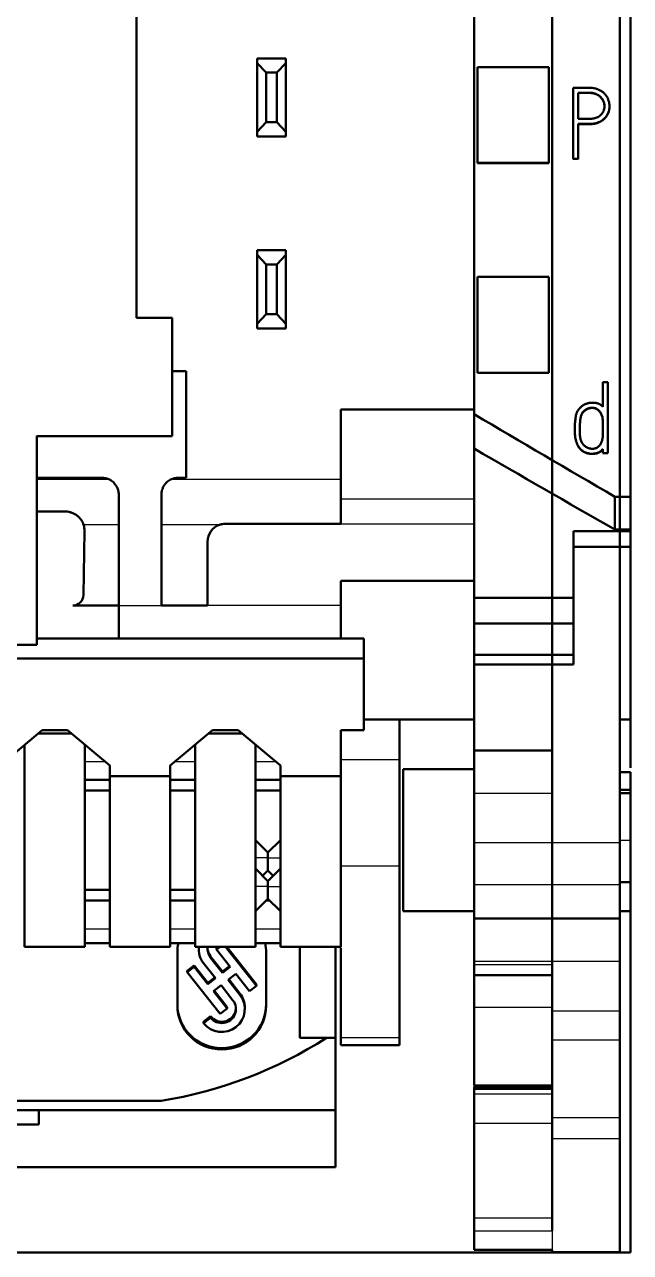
# Model space of a CAD drawing. Header units: millimetres. Extents: x 0 to 594, y 0 to 420.
# Drawn here: x 148.81 to 165.86, y 225.63 to 260.18 of the extents above; entities that cross this region are included whole.
import ezdxf

# ---------------------------------------------------------------- set-up
doc = ezdxf.new("R2010")
doc.units = ezdxf.units.MM
doc.layers.add('1', color=7, linetype='Continuous')

msp = doc.modelspace()

# ---------------------------------------------------------------- linework, layer by layer
at = {"layer": '1', "color": 7, "linetype": 'Continuous', "lineweight": 50}
for p, q in [((165.861, 360.313), (165.861, 246.895)), ((161.461, 249.217), (161.461, 358.032)), ((151.961, 352.832), (151.961, 251.932)), ((163.661, 293.382), (163.661, 229.427)), ((165.561, 293.382), (165.561, 229.427)), ((155.361, 259.232), (156.161, 259.232)), ((155.361, 259.099), (155.361, 259.232)), ((156.161, 259.232), (156.161, 259.099)), ((155.361, 257.166), (155.361, 259.099)), ((155.611, 258.832), (155.361, 259.099)), ((155.611, 258.832), (155.611, 257.432)), ((155.911, 258.832), (155.611, 258.832)), ((156.161, 259.099), (155.911, 258.832)), ((155.911, 257.432), (155.911, 258.832)), ((156.161, 259.099), (156.161, 257.166)), ((161.561, 256.287), (161.561, 258.988)), ((161.561, 258.988), (163.561, 258.988)), ((163.561, 256.287), (163.561, 258.988)), ((164.246, 258.405), (164.246, 256.403)), ((164.387, 257.527), (164.387, 258.263)), ((165.272, 257.876), (165.272, 257.883)), ((155.361, 257.166), (155.611, 257.432)), ((155.611, 257.432), (155.911, 257.432)), ((155.911, 257.432), (156.161, 257.166)), ((155.361, 257.032), (155.361, 257.166)), ((156.161, 257.166), (156.161, 257.032)), ((164.387, 256.403), (164.387, 257.386)), ((156.161, 257.032), (155.361, 257.032)), ((164.246, 256.403), (164.246, 256.397)), ((164.246, 256.403), (164.387, 256.403)), ((164.387, 256.403), (164.387, 256.397)), ((161.561, 256.282), (161.561, 256.287)), ((161.561, 256.287), (163.561, 256.287)), ((161.561, 256.282), (163.561, 256.282)), ((163.561, 256.282), (163.561, 256.287)), ((155.361, 253.832), (156.161, 253.832)), ((155.361, 253.699), (155.361, 253.832)), ((155.361, 251.766), (155.361, 253.699)), ((155.611, 253.432), (155.361, 253.699)), ((156.161, 253.699), (155.911, 253.432)), ((156.161, 253.832), (156.161, 253.699)), ((156.161, 253.699), (156.161, 251.766)), ((155.611, 253.432), (155.611, 252.032)), ((155.911, 253.432), (155.611, 253.432)), ((155.911, 252.032), (155.911, 253.432)), ((161.561, 250.385), (161.561, 253.086)), ((161.561, 253.086), (163.561, 253.086)), ((163.561, 250.385), (163.561, 253.086)), ((151.961, 251.932), (152.961, 251.932)), ((152.961, 251.932), (152.961, 248.603)), ((155.361, 251.766), (155.611, 252.032)), ((155.611, 252.032), (155.911, 252.032)), ((155.911, 252.032), (156.161, 251.766)), ((155.361, 251.632), (155.361, 251.766)), ((156.161, 251.632), (155.361, 251.632)), ((156.161, 251.766), (156.161, 251.632)), ((153.361, 250.432), (152.961, 250.432)), ((153.361, 247.432), (153.361, 250.432)), ((161.561, 250.382), (161.561, 250.385)), ((161.561, 250.385), (163.561, 250.385)), ((161.561, 250.382), (163.561, 250.382)), ((163.561, 250.382), (163.561, 250.385)), ((165.083, 250.118), (165.083, 249.426)), ((165.225, 250.118), (165.083, 250.118)), ((165.225, 248.118), (165.225, 250.118)), ((157.711, 249.347), (161.461, 249.347)), ((157.711, 249.347), (157.711, 247.378)), ((161.461, 248.249), (161.461, 249.217)), ((164.293, 248.795), (164.293, 248.785)), ((149.161, 248.607), (149.161, 242.732)), ((152.961, 248.603), (149.161, 248.603)), ((161.461, 244.05), (161.461, 248.249)), ((165.083, 248.237), (165.083, 248.118)), ((165.083, 248.118), (165.225, 248.118)), ((149.161, 247.432), (150.981, 247.432)), ((153.141, 247.432), (153.361, 247.432)), ((157.711, 246.132), (157.711, 247.378)), ((151.461, 246.105), (151.461, 246.952)), ((152.661, 246.952), (152.661, 246.105)), ((165.421, 246.895), (165.421, 245.97)), ((165.861, 246.895), (165.421, 246.895)), ((165.861, 246.895), (165.861, 245.97)), ((149.161, 246.478), (149.961, 246.478)), ((151.461, 243.832), (151.461, 246.105)), ((152.661, 246.105), (152.661, 243.832)), ((157.711, 246.132), (154.461, 246.132)), ((150.498, 245.932), (150.466, 244.127)), ((164.261, 245.929), (164.261, 244.05)), ((164.261, 245.929), (165.861, 245.929)), ((165.861, 245.97), (165.421, 245.97)), ((165.861, 245.97), (165.861, 245.929)), ((165.861, 245.482), (165.861, 245.929)), ((153.961, 245.632), (153.961, 243.832)), ((164.261, 245.482), (165.861, 245.482)), ((165.861, 245.482), (165.861, 240.632)), ((157.711, 244.532), (157.711, 243.832)), ((157.711, 244.532), (161.461, 244.532)), ((161.461, 243.329), (161.461, 244.05)), ((164.261, 244.05), (161.461, 244.05)), ((164.261, 243.329), (164.261, 244.05)), ((151.461, 243.832), (150.166, 243.832)), ((151.461, 243.832), (151.461, 242.911)), ((153.961, 243.832), (152.661, 243.832)), ((157.711, 242.911), (157.711, 243.832)), ((161.461, 242.449), (161.461, 243.329)), ((164.261, 243.329), (161.461, 243.329)), ((164.261, 242.449), (164.261, 243.329)), ((158.361, 242.911), (149.161, 242.911)), ((158.361, 242.911), (158.361, 242.341)), ((149.161, 242.732), (147.761, 242.732)), ((158.361, 242.341), (138.561, 242.341)), ((158.361, 240.332), (158.361, 242.341)), ((161.461, 242.172), (161.461, 242.449)), ((164.261, 242.449), (161.461, 242.449)), ((164.261, 242.172), (164.261, 242.449)), ((161.461, 239.754), (161.461, 242.172)), ((164.261, 242.172), (161.461, 242.172)), ((163.661, 238.554), (163.661, 242.172)), ((158.361, 240.632), (161.461, 240.632)), ((159.361, 240.632), (159.361, 239.504)), ((165.561, 237.171), (165.561, 240.632)), ((165.861, 240.632), (165.561, 240.632)), ((165.861, 240.632), (165.861, 239.271)), ((148.111, 239.332), (149.303, 240.332)), ((150.139, 240.232), (149.184, 240.232)), ((149.303, 240.332), (150.02, 240.332)), ((150.02, 240.332), (151.211, 239.332)), ((152.911, 239.332), (154.103, 240.332)), ((154.939, 240.232), (153.984, 240.232)), ((154.103, 240.332), (154.82, 240.332)), ((154.82, 240.332), (156.011, 239.332)), ((157.711, 240.332), (157.711, 239.032)), ((158.361, 240.332), (157.711, 240.332)), ((148.811, 234.232), (148.811, 239.92)), ((150.511, 234.232), (150.511, 239.92)), ((153.611, 234.232), (153.611, 239.92)), ((155.311, 234.232), (155.311, 239.92)), ((159.361, 239.504), (159.361, 236.508)), ((161.461, 238.554), (161.461, 239.754)), ((163.661, 239.754), (161.461, 239.754)), ((151.211, 239.332), (151.211, 239.032)), ((152.911, 239.032), (152.911, 239.332)), ((156.011, 239.332), (156.011, 239.032)), ((159.461, 239.232), (159.461, 235.818)), ((161.461, 239.232), (159.461, 239.232)), ((165.861, 239.145), (165.561, 239.145)), ((151.211, 238.932), (150.511, 238.932)), ((151.211, 234.232), (151.211, 239.032)), ((152.911, 239.032), (151.211, 239.032)), ((152.911, 234.232), (152.911, 239.032)), ((153.611, 238.932), (152.911, 238.932)), ((156.011, 238.932), (155.311, 238.932)), ((156.011, 234.232), (156.011, 239.032)), ((157.711, 239.032), (156.011, 239.032)), ((157.711, 234.232), (157.711, 239.032)), ((150.511, 238.632), (151.211, 238.632)), ((152.911, 238.632), (153.611, 238.632)), ((155.311, 238.632), (156.011, 238.632)), ((161.461, 237.171), (161.461, 238.554)), ((165.561, 238.651), (165.861, 238.651)), ((155.661, 236.882), (155.311, 237.232)), ((155.661, 236.882), (156.011, 237.232)), ((161.461, 235.984), (161.461, 237.171)), ((155.661, 236.732), (155.661, 236.882)), ((155.661, 236.732), (155.661, 236.382)), ((155.661, 236.082), (155.311, 236.432)), ((155.511, 236.232), (155.661, 236.382)), ((155.661, 236.082), (156.011, 236.432)), ((155.661, 236.382), (155.811, 236.232)), ((155.661, 236.082), (155.661, 235.932)), ((161.461, 235.032), (161.461, 235.984)), ((165.561, 236.051), (165.861, 236.051)), ((165.861, 235.232), (165.861, 236.051)), ((150.511, 235.832), (151.211, 235.832)), ((152.911, 235.832), (153.611, 235.832)), ((155.661, 235.932), (155.661, 235.582)), ((159.461, 235.818), (159.461, 235.232)), ((151.211, 235.532), (150.511, 235.532)), ((153.611, 235.532), (152.911, 235.532)), ((155.311, 235.232), (155.661, 235.582)), ((155.711, 235.532), (155.611, 235.532)), ((155.661, 235.582), (156.011, 235.232)), ((159.461, 235.232), (161.461, 235.232)), ((161.461, 235.032), (161.461, 233.832)), ((161.461, 235.032), (163.661, 235.032)), ((165.561, 235.232), (165.861, 235.232)), ((165.561, 235.032), (165.561, 233.832)), ((165.861, 235.232), (165.861, 225.632)), ((151.211, 234.332), (150.511, 234.332)), ((153.611, 234.332), (152.911, 234.332)), ((156.011, 234.332), (155.311, 234.332)), ((148.811, 234.232), (150.511, 234.232)), ((151.211, 234.232), (152.911, 234.232)), ((153.111, 234.069), (153.111, 232.581)), ((153.611, 234.232), (155.311, 234.232)), ((153.712, 234.208), (153.712, 234.169)), ((154.383, 233.538), (154.047, 233.964)), ((154.383, 233.499), (154.047, 233.925)), ((154.264, 234.232), (154.214, 234.194)), ((154.314, 234.232), (154.214, 234.154)), ((154.214, 234.194), (154.214, 234.154)), ((154.214, 234.154), (154.599, 233.666)), ((155.334, 233.135), (154.47, 234.232)), ((155.334, 233.174), (154.501, 234.232)), ((155.611, 232.581), (155.611, 234.069)), ((156.011, 234.232), (157.711, 234.232)), ((156.561, 234.232), (156.561, 231.672)), ((157.561, 231.672), (157.561, 234.232)), ((153.585, 233.707), (153.388, 233.554)), ((153.585, 233.667), (153.388, 233.515)), ((153.97, 233.218), (153.585, 233.707)), ((153.585, 233.707), (153.585, 233.667)), ((153.97, 233.179), (153.585, 233.667)), ((153.85, 233.773), (154.186, 233.346)), ((154.58, 233.69), (154.383, 233.538)), ((154.599, 233.666), (154.383, 233.499)), ((161.461, 233.732), (161.461, 233.832)), ((161.461, 233.432), (161.461, 233.732)), ((163.661, 232.431), (163.661, 233.732)), ((165.561, 232.431), (165.561, 233.832)), ((153.388, 233.554), (153.388, 233.515)), ((153.388, 233.515), (154.312, 232.343)), ((154.167, 233.371), (153.97, 233.218)), ((154.186, 233.346), (153.97, 233.179)), ((153.97, 233.218), (153.97, 233.179)), ((154.383, 233.538), (154.383, 233.499)), ((154.537, 233.304), (154.753, 233.471)), ((154.873, 232.877), (154.537, 233.304)), ((154.873, 232.916), (154.556, 233.318)), ((154.753, 233.471), (155.137, 232.983)), ((161.461, 232.534), (161.461, 233.432)), ((161.461, 233.432), (163.661, 233.432)), ((154.124, 232.984), (154.34, 233.151)), ((154.509, 232.495), (154.124, 232.984)), ((154.509, 232.535), (154.143, 232.999)), ((154.34, 233.151), (154.676, 232.725)), ((155.137, 232.983), (155.334, 233.135)), ((155.334, 233.174), (155.334, 233.135)), ((154.509, 232.535), (154.509, 232.495)), ((161.461, 230.333), (161.461, 232.534)), ((154.047, 232.277), (153.85, 232.124)), ((154.047, 232.238), (153.85, 232.085)), ((154.047, 232.277), (154.047, 232.238)), ((154.312, 232.343), (154.509, 232.495)), ((155.01, 232.481), (155.01, 232.52)), ((163.661, 231.615), (163.661, 232.431)), ((165.561, 231.615), (165.561, 232.431)), ((153.85, 232.124), (153.85, 232.085)), ((156.561, 231.672), (156.561, 231.672)), ((156.561, 231.672), (157.31, 231.672)), ((156.561, 231.672), (157.561, 231.672)), ((157.31, 231.672), (157.561, 231.672)), ((157.561, 229.632), (157.561, 231.672)), ((157.561, 231.672), (157.561, 231.672)), ((157.711, 231.465), (157.711, 231.683)), ((159.361, 231.465), (159.361, 231.683)), ((157.711, 231.465), (159.361, 231.465)), ((161.461, 230.333), (163.661, 230.333)), ((161.461, 230.297), (161.461, 230.304)), ((163.661, 230.304), (161.461, 230.304)), ((161.461, 230.232), (161.461, 230.297)), ((161.461, 230.232), (161.461, 230.095)), ((161.461, 230.232), (163.661, 230.232)), ((144.305, 229.9), (152.66, 229.9)), ((161.461, 230.095), (161.461, 229.271)), ((139.361, 229.632), (157.561, 229.632)), ((149.211, 229.632), (149.211, 229.228)), ((157.561, 228.032), (157.561, 229.632)), ((163.661, 228.841), (163.661, 229.427)), ((165.561, 228.841), (165.561, 229.427)), ((147.711, 229.228), (149.211, 229.228)), ((161.461, 229.271), (161.461, 226.606)), ((139.361, 228.032), (157.561, 228.032)), ((161.461, 226.606), (161.461, 226.239)), ((161.461, 226.239), (161.461, 225.708)), ((164.262, 225.632), (133.003, 225.632)), ((161.461, 225.708), (161.461, 225.708)), ((161.461, 225.708), (163.661, 225.708)), ((163.661, 225.644), (165.561, 225.644)), ((165.861, 225.632), (164.262, 225.632))]:
    msp.add_line(p, q, dxfattribs=at)
at = {"layer": '1', "color": 7, "linetype": 'Continuous', "lineweight": 25}
for p, q in [((151.203, 247.378), (149.161, 247.378)), ((157.711, 247.378), (152.919, 247.378)), ((157.711, 246.839), (161.461, 246.839)), ((151.461, 246.105), (150.473, 246.105)), ((154.299, 246.105), (152.661, 246.105)), ((157.711, 246.132), (161.461, 246.132)), ((151.461, 243.832), (152.661, 243.832)), ((157.711, 243.832), (153.961, 243.832)), ((151.087, 239.436), (150.511, 239.436)), ((153.611, 239.436), (153.035, 239.436)), ((155.887, 239.436), (155.311, 239.436)), ((157.711, 239.504), (159.361, 239.504)), ((161.461, 238.554), (163.661, 238.554)), ((161.461, 237.171), (163.661, 237.171)), ((165.561, 237.232), (165.861, 237.232)), ((155.661, 236.732), (155.311, 236.732)), ((155.661, 236.732), (156.011, 236.732)), ((157.711, 236.508), (159.361, 236.508)), ((161.461, 235.984), (163.661, 235.984)), ((155.661, 235.932), (155.311, 235.932)), ((155.661, 235.932), (156.011, 235.932)), ((151.211, 234.732), (150.511, 234.732)), ((153.611, 234.732), (152.911, 234.732)), ((156.011, 234.732), (155.311, 234.732)), ((154.047, 233.964), (154.047, 233.925)), ((161.461, 233.832), (165.561, 233.832)), ((161.461, 233.732), (163.661, 233.732)), ((154.873, 232.916), (154.873, 232.877)), ((161.461, 232.534), (163.661, 232.534)), ((163.661, 232.431), (165.561, 232.431)), ((157.711, 231.683), (159.361, 231.683)), ((163.661, 231.615), (165.561, 231.615)), ((161.461, 230.297), (163.661, 230.297)), ((161.461, 230.095), (163.661, 230.095)), ((163.661, 229.427), (165.561, 229.427)), ((161.461, 229.271), (163.661, 229.271)), ((163.661, 228.841), (165.561, 228.841)), ((161.461, 226.606), (163.661, 226.606)), ((161.461, 226.239), (163.661, 226.239)), ((163.661, 226.239), (163.661, 225.708)), ((161.461, 225.708), (163.661, 225.708)), ((163.661, 225.644), (165.561, 225.644))]:
    msp.add_line(p, q, dxfattribs=at)
at = {"layer": '1', "color": 7, "linetype": 'Continuous', "lineweight": 50}
for centre, radius, start, end in [((150.981, 246.952), 0.48, 62.4533, 90), ((153.141, 246.952), 0.48, 90, 117.5467), ((154.461, 245.632), 0.5, 108.9884, 180), ((150.166, 244.132), 0.3, 270, 359)]:
    msp.add_arc(centre, radius, start, end, dxfattribs=at)
for centre, major_axis, start_param, end_param in [((154.361, 234.069), (1.25, 0), 2.927081, 3.141593), ((154.361, 234.069), (1.25, 0), 0, 0.214512), ((154.361, 234.169), (0.649, 0), 3.042589, 3.804818), ((154.361, 234.208), (0.649, 0), 3.103604, 3.141549), ((154.361, 234.169), (-0.399, 0), 6.121742, 6.94641), ((154.361, 234.208), (-0.399, 0), 0.049486, 0.663225), ((154.361, 232.481), (0.649, 0), 3.804818, 6.94641), ((154.361, 232.52), (0.649, 0), 6.283142, 6.94641), ((154.361, 232.621), (1.25, 0), 3.141593, 6.283185), ((154.361, 232.581), (1.25, 0), 3.141593, 6.283185), ((154.361, 232.481), (-0.399, 0), 0.663225, 3.804818), ((154.361, 232.52), (-0.399, 0), 0.663225, 3.092069), ((150.723, 241.777), (12.135, 0), 4.872685, 5.28613)]:
    msp.add_ellipse(centre, major_axis=major_axis, ratio=0.991445, start_param=start_param, end_param=end_param, dxfattribs=at)
for points, knots in [([(164.387, 257.386), (164.439, 257.386), (164.49, 257.386), (164.594, 257.385), (164.645, 257.384), (164.723, 257.386), (164.749, 257.387), (164.787, 257.391), (164.8, 257.392), (164.826, 257.395), (164.839, 257.397), (164.877, 257.404), (164.902, 257.41), (164.951, 257.426), (164.975, 257.436), (165.01, 257.453), (165.022, 257.46), (165.044, 257.473), (165.055, 257.48), (165.086, 257.502), (165.106, 257.518), (165.135, 257.545), (165.144, 257.554), (165.161, 257.574), (165.169, 257.584), (165.193, 257.614), (165.206, 257.636), (165.224, 257.67), (165.23, 257.682), (165.24, 257.706), (165.244, 257.718), (165.256, 257.755), (165.262, 257.781), (165.268, 257.819), (165.27, 257.832), (165.271, 257.858), (165.272, 257.871), (165.272, 257.91), (165.27, 257.935), (165.264, 257.974), (165.262, 257.986), (165.256, 258.012), (165.252, 258.024), (165.241, 258.062), (165.232, 258.086), (165.215, 258.12), (165.209, 258.132), (165.196, 258.154), (165.189, 258.165), (165.166, 258.197), (165.15, 258.217), (165.115, 258.255), (165.095, 258.272), (165.064, 258.296), (165.054, 258.303), (165.032, 258.318), (165.021, 258.324), (164.987, 258.343), (164.964, 258.354), (164.927, 258.367), (164.915, 258.371), (164.89, 258.378), (164.877, 258.382), (164.814, 258.396), (164.763, 258.402), (164.686, 258.406), (164.66, 258.406), (164.608, 258.407), (164.556, 258.406), (164.505, 258.405), (164.453, 258.404), (164.375, 258.404), (164.297, 258.405), (164.246, 258.405)], [0, 0, 0, 0, 0.0625, 0.0625, 0.125, 0.125, 0.15625, 0.15625, 0.171875, 0.171875, 0.1875, 0.1875, 0.21875, 0.21875, 0.25, 0.25, 0.265625, 0.265625, 0.28125, 0.28125, 0.3125, 0.3125, 0.328125, 0.328125, 0.34375, 0.34375, 0.375, 0.375, 0.390625, 0.390625, 0.40625, 0.40625, 0.4375, 0.4375, 0.453125, 0.453125, 0.46875, 0.46875, 0.5, 0.5, 0.515625, 0.515625, 0.53125, 0.53125, 0.5625, 0.5625, 0.578125, 0.578125, 0.59375, 0.59375, 0.625, 0.625, 0.65625, 0.65625, 0.671875, 0.671875, 0.6875, 0.6875, 0.71875, 0.71875, 0.734375, 0.734375, 0.75, 0.75, 0.8125, 0.8125, 0.84375, 0.84375, 0.875, 0.90625, 0.90625, 0.9375, 1, 1, 1, 1]), ([(164.387, 258.263), (164.426, 258.264), (164.464, 258.263), (164.523, 258.263), (164.542, 258.263), (164.581, 258.264), (164.6, 258.264), (164.658, 258.266), (164.697, 258.266), (164.755, 258.262), (164.774, 258.26), (164.812, 258.254), (164.832, 258.249), (164.86, 258.241), (164.87, 258.238), (164.888, 258.231), (164.898, 258.227), (164.925, 258.214), (164.942, 258.205), (164.967, 258.189), (164.975, 258.183), (164.991, 258.171), (164.999, 258.165), (165.021, 258.145), (165.035, 258.131), (165.054, 258.108), (165.06, 258.1), (165.071, 258.084), (165.077, 258.075), (165.092, 258.049), (165.1, 258.031), (165.11, 258.004), (165.113, 257.994), (165.119, 257.975), (165.121, 257.965), (165.127, 257.936), (165.129, 257.916), (165.131, 257.886), (165.131, 257.877), (165.13, 257.857), (165.129, 257.847), (165.125, 257.817), (165.121, 257.798), (165.112, 257.769), (165.108, 257.76), (165.101, 257.742), (165.096, 257.733), (165.082, 257.706), (165.072, 257.689), (165.053, 257.666), (165.047, 257.658), (165.033, 257.644), (165.026, 257.637), (165.004, 257.617), (164.988, 257.605), (164.963, 257.589), (164.954, 257.584), (164.936, 257.575), (164.927, 257.57), (164.9, 257.558), (164.881, 257.552), (164.852, 257.544), (164.843, 257.542), (164.823, 257.538), (164.813, 257.536), (164.784, 257.532), (164.764, 257.53), (164.724, 257.528), (164.704, 257.527), (164.665, 257.527), (164.625, 257.527), (164.585, 257.527), (164.546, 257.527), (164.526, 257.527), (164.466, 257.528), (164.427, 257.527), (164.387, 257.527)], [0, 0, 0, 0, 0.0625, 0.0625, 0.09375, 0.09375, 0.125, 0.125, 0.1875, 0.1875, 0.21875, 0.21875, 0.25, 0.25, 0.265625, 0.265625, 0.28125, 0.28125, 0.3125, 0.3125, 0.328125, 0.328125, 0.34375, 0.34375, 0.375, 0.375, 0.390625, 0.390625, 0.40625, 0.40625, 0.4375, 0.4375, 0.453125, 0.453125, 0.46875, 0.46875, 0.5, 0.5, 0.515625, 0.515625, 0.53125, 0.53125, 0.5625, 0.5625, 0.578125, 0.578125, 0.59375, 0.59375, 0.625, 0.625, 0.640625, 0.640625, 0.65625, 0.65625, 0.6875, 0.6875, 0.703125, 0.703125, 0.71875, 0.71875, 0.75, 0.75, 0.765625, 0.765625, 0.78125, 0.78125, 0.8125, 0.8125, 0.84375, 0.84375, 0.875, 0.90625, 0.90625, 0.9375, 0.9375, 1, 1, 1, 1]), ([(165.13, 257.877), (165.13, 257.88), (165.13, 257.883), (165.13, 257.896), (165.129, 257.906), (165.127, 257.925), (165.126, 257.935), (165.12, 257.964), (165.115, 257.983), (165.105, 258.012), (165.101, 258.021), (165.093, 258.039), (165.08, 258.065), (165.064, 258.09), (165.045, 258.113), (165.038, 258.121), (165.025, 258.135), (165.018, 258.142), (164.995, 258.162), (164.98, 258.174), (164.955, 258.191), (164.946, 258.196), (164.929, 258.205), (164.92, 258.21), (164.893, 258.223), (164.875, 258.23), (164.837, 258.242), (164.818, 258.247), (164.779, 258.253), (164.759, 258.256), (164.7, 258.26), (164.661, 258.259), (164.602, 258.258), (164.583, 258.258), (164.544, 258.257), (164.524, 258.257), (164.465, 258.257), (164.426, 258.257), (164.387, 258.257)], [0, 0, 0, 0, 0.009533, 0.009533, 0.040485, 0.040485, 0.071437, 0.071437, 0.133342, 0.133342, 0.164294, 0.164294, 0.195246, 0.25715, 0.25715, 0.288102, 0.288102, 0.319054, 0.319054, 0.380958, 0.380958, 0.41191, 0.41191, 0.442862, 0.442862, 0.504767, 0.504767, 0.566671, 0.566671, 0.628575, 0.628575, 0.752383, 0.752383, 0.814287, 0.814287, 0.876192, 0.876192, 1, 1, 1, 1]), ([(165.272, 257.877), (165.272, 257.852), (165.27, 257.827), (165.264, 257.789), (165.262, 257.776), (165.256, 257.751), (165.253, 257.738), (165.241, 257.701), (165.231, 257.677), (165.207, 257.632), (165.194, 257.61), (165.17, 257.578), (165.162, 257.568), (165.145, 257.549), (165.136, 257.54), (165.108, 257.513), (165.088, 257.496), (165.055, 257.474), (165.044, 257.467), (165.022, 257.454), (165.011, 257.448), (164.976, 257.43), (164.952, 257.42), (164.915, 257.408), (164.903, 257.405), (164.877, 257.398), (164.865, 257.396), (164.801, 257.384), (164.75, 257.381), (164.646, 257.378), (164.594, 257.379), (164.491, 257.38), (164.439, 257.38), (164.387, 257.38)], [0, 0, 0, 0, 0.065202, 0.065202, 0.098588, 0.098588, 0.131973, 0.131973, 0.198745, 0.198745, 0.265516, 0.265516, 0.298902, 0.298902, 0.332287, 0.332287, 0.399059, 0.399059, 0.432444, 0.432444, 0.46583, 0.46583, 0.532601, 0.532601, 0.565987, 0.565987, 0.599372, 0.599372, 0.732915, 0.732915, 0.866457, 0.866457, 1, 1, 1, 1]), ([(165.083, 249.426), (165.065, 249.447), (165.045, 249.467), (165.017, 249.487), (165.012, 249.491), (165, 249.498), (164.994, 249.502), (164.975, 249.511), (164.962, 249.516), (164.936, 249.524), (164.922, 249.528), (164.895, 249.533), (164.881, 249.535), (164.854, 249.539), (164.84, 249.541), (164.813, 249.543), (164.799, 249.543), (164.758, 249.543), (164.731, 249.54), (164.69, 249.533), (164.676, 249.53), (164.649, 249.523), (164.636, 249.519), (164.61, 249.51), (164.597, 249.505), (164.572, 249.494), (164.559, 249.487), (164.535, 249.473), (164.523, 249.466), (164.501, 249.45), (164.479, 249.433), (164.459, 249.414), (164.439, 249.394), (164.43, 249.384), (164.412, 249.362), (164.404, 249.351), (164.388, 249.328), (164.381, 249.316), (164.367, 249.292), (164.361, 249.28), (164.35, 249.255), (164.344, 249.241), (164.331, 249.202), (164.325, 249.175), (164.319, 249.134), (164.317, 249.121), (164.314, 249.093), (164.312, 249.08), (164.31, 249.052), (164.308, 249.039), (164.305, 249.012), (164.303, 248.998), (164.3, 248.971), (164.299, 248.957), (164.297, 248.93), (164.296, 248.916), (164.294, 248.888), (164.294, 248.875), (164.293, 248.847), (164.293, 248.833), (164.293, 248.792), (164.293, 248.765), (164.294, 248.71), (164.296, 248.683), (164.301, 248.628), (164.304, 248.601), (164.313, 248.547), (164.319, 248.52), (164.339, 248.439), (164.357, 248.387), (164.397, 248.314), (164.411, 248.291), (164.445, 248.248), (164.464, 248.228), (164.495, 248.201), (164.507, 248.192), (164.529, 248.176), (164.541, 248.169), (164.565, 248.156), (164.577, 248.15), (164.602, 248.139), (164.615, 248.134), (164.655, 248.121), (164.682, 248.116), (164.736, 248.108), (164.764, 248.107), (164.806, 248.107), (164.819, 248.108), (164.847, 248.11), (164.86, 248.112), (164.887, 248.118), (164.901, 248.121), (164.927, 248.128), (164.941, 248.132), (164.966, 248.142), (164.979, 248.148), (165.002, 248.162), (165.014, 248.17), (165.035, 248.187), (165.046, 248.197), (165.065, 248.216), (165.074, 248.227), (165.083, 248.237)], [0, 0, 0, 0, 0.03125, 0.03125, 0.039062, 0.039062, 0.046875, 0.046875, 0.0625, 0.0625, 0.078125, 0.078125, 0.09375, 0.09375, 0.109375, 0.109375, 0.125, 0.125, 0.15625, 0.15625, 0.171875, 0.171875, 0.1875, 0.1875, 0.203125, 0.203125, 0.21875, 0.21875, 0.234375, 0.234375, 0.25, 0.265625, 0.265625, 0.28125, 0.28125, 0.296875, 0.296875, 0.3125, 0.3125, 0.328125, 0.328125, 0.34375, 0.34375, 0.375, 0.375, 0.390625, 0.390625, 0.40625, 0.40625, 0.421875, 0.421875, 0.4375, 0.4375, 0.453125, 0.453125, 0.46875, 0.46875, 0.484375, 0.484375, 0.5, 0.5, 0.53125, 0.53125, 0.5625, 0.5625, 0.59375, 0.59375, 0.625, 0.625, 0.6875, 0.6875, 0.71875, 0.71875, 0.75, 0.75, 0.765625, 0.765625, 0.78125, 0.78125, 0.796875, 0.796875, 0.8125, 0.8125, 0.84375, 0.84375, 0.875, 0.875, 0.890625, 0.890625, 0.90625, 0.90625, 0.921875, 0.921875, 0.9375, 0.9375, 0.953125, 0.953125, 0.96875, 0.96875, 0.984375, 0.984375, 1, 1, 1, 1]), ([(165.029, 249.247), (165.045, 249.22), (165.057, 249.191), (165.069, 249.145), (165.073, 249.13), (165.078, 249.098), (165.079, 249.083), (165.082, 249.051), (165.083, 249.036), (165.084, 249.004), (165.084, 248.957), (165.083, 248.91), (165.083, 248.816), (165.083, 248.754), (165.083, 248.66), (165.083, 248.628), (165.081, 248.581), (165.079, 248.566), (165.075, 248.535), (165.07, 248.504), (165.061, 248.474), (165.052, 248.444), (165.046, 248.43), (165.033, 248.401), (165.026, 248.387), (165.01, 248.36), (165, 248.347), (164.98, 248.323), (164.969, 248.313), (164.95, 248.298), (164.944, 248.293), (164.931, 248.285), (164.924, 248.28), (164.903, 248.269), (164.889, 248.263), (164.866, 248.256), (164.859, 248.254), (164.843, 248.251), (164.836, 248.249), (164.812, 248.246), (164.797, 248.246), (164.765, 248.247), (164.749, 248.248), (164.718, 248.254), (164.703, 248.257), (164.673, 248.267), (164.658, 248.273), (164.63, 248.286), (164.617, 248.294), (164.59, 248.311), (164.577, 248.32), (164.554, 248.341), (164.543, 248.352), (164.522, 248.375), (164.513, 248.388), (164.487, 248.428), (164.475, 248.457), (164.461, 248.502), (164.456, 248.517), (164.449, 248.548), (164.447, 248.563), (164.44, 248.609), (164.437, 248.64), (164.434, 248.702), (164.433, 248.733), (164.433, 248.796), (164.434, 248.827), (164.437, 248.889), (164.439, 248.921), (164.443, 248.983), (164.445, 249.014), (164.452, 249.076), (164.455, 249.107), (164.465, 249.153), (164.469, 249.168), (164.479, 249.198), (164.485, 249.213), (164.499, 249.24), (164.507, 249.254), (164.521, 249.273), (164.526, 249.279), (164.536, 249.291), (164.542, 249.297), (164.558, 249.314), (164.57, 249.324), (164.595, 249.343), (164.608, 249.351), (164.65, 249.374), (164.68, 249.385), (164.718, 249.394), (164.726, 249.396), (164.741, 249.398), (164.749, 249.399), (164.773, 249.402), (164.788, 249.402), (164.812, 249.4), (164.82, 249.399), (164.835, 249.396), (164.843, 249.395), (164.866, 249.389), (164.881, 249.383), (164.902, 249.373), (164.909, 249.369), (164.923, 249.361), (164.943, 249.349), (164.961, 249.333), (164.978, 249.317), (164.983, 249.311), (164.993, 249.299), (164.998, 249.293), (165.013, 249.274), (165.021, 249.261), (165.029, 249.247)], [0, 0, 0, 0, 0.03125, 0.03125, 0.046875, 0.046875, 0.0625, 0.0625, 0.078125, 0.078125, 0.09375, 0.125, 0.125, 0.1875, 0.1875, 0.21875, 0.21875, 0.234375, 0.234375, 0.25, 0.265625, 0.265625, 0.28125, 0.28125, 0.296875, 0.296875, 0.3125, 0.3125, 0.328125, 0.328125, 0.335938, 0.335938, 0.34375, 0.34375, 0.359375, 0.359375, 0.367188, 0.367188, 0.375, 0.375, 0.390625, 0.390625, 0.40625, 0.40625, 0.421875, 0.421875, 0.4375, 0.4375, 0.453125, 0.453125, 0.46875, 0.46875, 0.484375, 0.484375, 0.5, 0.5, 0.53125, 0.53125, 0.546875, 0.546875, 0.5625, 0.5625, 0.59375, 0.59375, 0.625, 0.625, 0.65625, 0.65625, 0.6875, 0.6875, 0.71875, 0.71875, 0.75, 0.75, 0.765625, 0.765625, 0.78125, 0.78125, 0.796875, 0.796875, 0.804688, 0.804688, 0.8125, 0.8125, 0.828125, 0.828125, 0.84375, 0.84375, 0.875, 0.875, 0.882813, 0.882813, 0.890625, 0.890625, 0.90625, 0.90625, 0.914063, 0.914063, 0.921875, 0.921875, 0.9375, 0.9375, 0.945313, 0.945313, 0.953125, 0.96875, 0.96875, 0.976563, 0.976563, 0.984375, 0.984375, 1, 1, 1, 1]), ([(165.029, 249.241), (165.013, 249.269), (164.995, 249.294), (164.967, 249.321), (164.961, 249.327), (164.948, 249.337), (164.942, 249.342), (164.923, 249.355), (164.909, 249.363), (164.888, 249.373), (164.881, 249.376), (164.866, 249.382), (164.858, 249.384), (164.835, 249.391), (164.82, 249.393), (164.796, 249.395), (164.788, 249.395), (164.772, 249.395), (164.765, 249.395), (164.741, 249.392), (164.726, 249.39), (164.695, 249.382), (164.68, 249.378), (164.65, 249.367), (164.636, 249.36), (164.615, 249.349), (164.609, 249.345), (164.595, 249.336), (164.589, 249.332), (164.57, 249.317), (164.546, 249.297), (164.526, 249.273), (164.512, 249.254), (164.507, 249.247), (164.499, 249.234), (164.495, 249.227), (164.484, 249.206), (164.479, 249.191), (164.469, 249.161), (164.465, 249.146), (164.455, 249.1), (164.452, 249.069), (164.445, 249.006), (164.44, 248.944), (164.437, 248.882), (164.434, 248.819), (164.433, 248.788), (164.433, 248.753), (164.433, 248.75), (164.433, 248.747)], [0, 0, 0, 0, 0.082662, 0.082662, 0.103327, 0.103327, 0.123993, 0.123993, 0.165323, 0.165323, 0.185989, 0.185989, 0.206654, 0.206654, 0.247985, 0.247985, 0.268651, 0.268651, 0.289316, 0.289316, 0.330647, 0.330647, 0.371978, 0.371978, 0.413309, 0.413309, 0.433974, 0.433974, 0.454639, 0.454639, 0.49597, 0.537301, 0.537301, 0.557967, 0.557967, 0.578632, 0.578632, 0.619963, 0.619963, 0.661294, 0.661294, 0.743955, 0.743955, 0.826617, 0.909279, 0.909279, 0.99194, 0.99194, 1, 1, 1, 1]), ([(165.084, 248.957), (165.084, 248.961), (165.084, 248.98), (165.084, 248.999), (165.083, 249.031), (165.082, 249.046), (165.078, 249.093), (165.074, 249.124), (165.061, 249.169), (165.056, 249.184), (165.047, 249.206), (165.044, 249.213), (165.037, 249.227), (165.033, 249.234), (165.029, 249.241)], [0, 0, 0, 0, 0.036299, 0.196916, 0.196916, 0.357533, 0.357533, 0.678766, 0.678766, 0.839383, 0.839383, 0.919692, 0.919692, 1, 1, 1, 1]), ([(165.083, 248.231), (165.065, 248.21), (165.046, 248.19), (165.019, 248.168), (165.013, 248.164), (165.001, 248.156), (164.996, 248.152), (164.977, 248.141), (164.965, 248.136), (164.939, 248.125), (164.926, 248.121), (164.899, 248.114), (164.886, 248.111), (164.858, 248.106), (164.845, 248.104), (164.817, 248.101), (164.803, 248.101), (164.776, 248.101), (164.762, 248.101), (164.734, 248.103), (164.72, 248.104), (164.679, 248.11), (164.652, 248.116), (164.613, 248.128), (164.6, 248.133), (164.575, 248.144), (164.563, 248.151), (164.526, 248.171), (164.504, 248.187), (164.473, 248.214), (164.463, 248.224), (164.444, 248.244), (164.434, 248.255), (164.409, 248.288), (164.394, 248.312), (164.375, 248.348), (164.369, 248.361), (164.358, 248.387), (164.353, 248.399), (164.338, 248.438), (164.331, 248.465), (164.318, 248.518), (164.312, 248.545), (164.304, 248.6), (164.3, 248.628), (164.296, 248.683), (164.294, 248.71), (164.293, 248.753), (164.293, 248.769), (164.293, 248.785)], [0, 0, 0, 0, 0.064224, 0.064224, 0.08028, 0.08028, 0.096336, 0.096336, 0.128448, 0.128448, 0.16056, 0.16056, 0.192672, 0.192672, 0.224784, 0.224784, 0.256896, 0.256896, 0.289008, 0.289008, 0.32112, 0.32112, 0.385344, 0.385344, 0.417456, 0.417456, 0.449568, 0.449568, 0.513792, 0.513792, 0.545904, 0.545904, 0.578016, 0.578016, 0.64224, 0.64224, 0.674352, 0.674352, 0.706464, 0.706464, 0.770688, 0.770688, 0.834912, 0.834912, 0.899136, 0.899136, 0.96336, 0.96336, 1, 1, 1, 1]), ([(151.461, 246.952), (151.461, 246.995), (151.456, 247.038), (151.438, 247.101), (151.431, 247.121), (151.414, 247.161), (151.404, 247.181), (151.387, 247.209), (151.381, 247.218), (151.369, 247.236), (151.362, 247.245), (151.341, 247.271), (151.311, 247.303), (151.278, 247.331), (151.251, 247.35), (151.241, 247.356), (151.223, 247.367), (151.213, 247.373), (151.203, 247.378)], [0, 0, 0, 0, 0.25, 0.25, 0.375, 0.375, 0.5, 0.5, 0.5625, 0.5625, 0.625, 0.625, 0.75, 0.875, 0.875, 0.9375, 0.9375, 1, 1, 1, 1]), ([(152.919, 247.378), (152.9, 247.368), (152.881, 247.356), (152.845, 247.331), (152.828, 247.317), (152.804, 247.294), (152.797, 247.287), (152.782, 247.27), (152.774, 247.262), (152.754, 247.236), (152.741, 247.219), (152.725, 247.191), (152.719, 247.181), (152.709, 247.162), (152.704, 247.152), (152.692, 247.121), (152.677, 247.08), (152.669, 247.038), (152.664, 247.006), (152.663, 246.995), (152.662, 246.974), (152.661, 246.963), (152.661, 246.952)], [0, 0, 0, 0, 0.125, 0.125, 0.25, 0.25, 0.3125, 0.3125, 0.375, 0.375, 0.5, 0.5, 0.5625, 0.5625, 0.625, 0.625, 0.75, 0.875, 0.875, 0.9375, 0.9375, 1, 1, 1, 1]), ([(149.961, 246.478), (149.993, 246.478), (150.024, 246.476), (150.07, 246.468), (150.085, 246.464), (150.115, 246.456), (150.13, 246.451), (150.174, 246.436), (150.201, 246.423), (150.24, 246.401), (150.253, 246.393), (150.277, 246.376), (150.289, 246.367), (150.311, 246.349), (150.322, 246.339), (150.342, 246.32), (150.352, 246.31), (150.379, 246.279), (150.396, 246.258), (150.424, 246.215), (150.436, 246.193), (150.457, 246.149), (150.466, 246.127), (150.473, 246.105)], [0, 0, 0, 0, 0.125, 0.125, 0.1875, 0.1875, 0.25, 0.25, 0.375, 0.375, 0.4375, 0.4375, 0.5, 0.5, 0.5625, 0.5625, 0.625, 0.625, 0.75, 0.75, 0.875, 0.875, 1, 1, 1, 1]), ([(150.473, 246.105), (150.482, 246.077), (150.488, 246.048), (150.497, 245.99), (150.498, 245.961), (150.498, 245.932)], [0, 0, 0, 0, 0.5, 0.5, 1, 1, 1, 1]), ([(154.461, 246.132), (154.433, 246.132), (154.405, 246.13), (154.364, 246.123), (154.351, 246.12), (154.324, 246.113), (154.311, 246.109), (154.299, 246.105)], [0, 0, 0, 0, 0.5, 0.5, 0.75, 0.75, 1, 1, 1, 1]), ([(165.861, 238.548), (165.861, 238.412), (165.861, 238.255), (165.861, 237.891), (165.861, 237.675), (165.861, 237.383), (165.861, 237.307), (165.861, 237.232)], [0, 0, 0, 0, 0.390088, 0.390088, 0.846458, 0.846458, 1, 1, 1, 1]), ([(165.861, 237.232), (165.861, 237.04), (165.861, 236.844), (165.861, 236.443), (165.861, 236.235), (165.861, 236.051)], [0, 0, 0, 0, 0.463629, 0.463629, 1, 1, 1, 1]), ([(159.361, 236.508), (159.361, 236.408), (159.361, 236.056), (159.361, 235.07), (159.361, 233.623), (159.361, 232.369), (159.361, 231.683)], [0, 0, 0, 0, 0.244152, 0.498495, 0.752867, 1, 1, 1, 1]), ([(157.711, 234.199), (157.711, 233.991), (157.711, 233.253), (157.711, 232.369), (157.711, 231.683)], [0, 0, 0, 0, 0.300897, 1, 1, 1, 1]), ([(163.661, 226.239), (163.661, 226.473), (163.661, 227.151), (163.661, 228.171), (163.661, 228.841)], [0, 0, 0, 0, 0.445928, 1, 1, 1, 1])]:
    msp.add_open_spline(points, degree=3, knots=knots, dxfattribs=at)
for points, degree in [([(161.461, 249.217), (162.781, 248.442), (164.101, 247.668), (165.421, 246.895)], 3), ([(165.421, 245.97), (164.101, 246.729), (162.781, 247.489), (161.461, 248.249)], 3), ([(165.861, 239.145), (165.861, 239.144), (165.861, 238.981), (165.861, 238.651)], 3), ([(165.561, 238.551), (165.861, 238.551)], 1), ([(165.861, 238.651), (165.861, 238.619), (165.861, 238.586), (165.861, 238.551)], 3), ([(165.561, 235.984), (165.561, 236.407), (165.561, 236.818), (165.561, 237.171)], 3), ([(165.561, 235.129), (165.561, 235.42), (165.561, 235.716), (165.561, 235.984)], 3), ([(163.661, 235.032), (165.561, 235.032)], 1), ([(165.561, 225.644), (165.561, 225.685), (165.561, 225.975), (165.561, 227.04), (165.561, 228.171), (165.561, 228.841)], 3), ([(163.661, 225.644), (163.661, 225.656), (163.661, 225.678), (163.661, 225.708)], 3)]:
    msp.add_open_spline(points, degree=degree, dxfattribs=at)
at = {"layer": '1', "color": 7, "linetype": 'Continuous', "lineweight": 25}
for points, degree in [([(163.661, 237.171), (165.561, 237.171)], 1), ([(163.661, 236.606), (163.661, 236.792), (163.661, 236.982), (163.661, 237.171)], 3), ([(163.661, 236.142), (163.661, 236.293), (163.661, 236.448), (163.661, 236.606)], 3), ([(163.661, 235.984), (163.661, 236.036), (163.661, 236.089), (163.661, 236.142)], 3), ([(163.661, 235.984), (165.561, 235.984)], 1)]:
    msp.add_open_spline(points, degree=degree, dxfattribs=at)
msp.add_open_spline([(163.661, 235.029), (163.661, 235.116), (163.661, 235.203), (163.661, 235.41), (163.661, 235.528), (163.661, 235.761), (163.661, 235.875), (163.661, 235.984)], degree=3, knots=[0, 0, 0, 0, 0.268438, 0.268438, 0.634219, 0.634219, 1, 1, 1, 1], dxfattribs=at)

doc.saveas('drawing.dxf')
